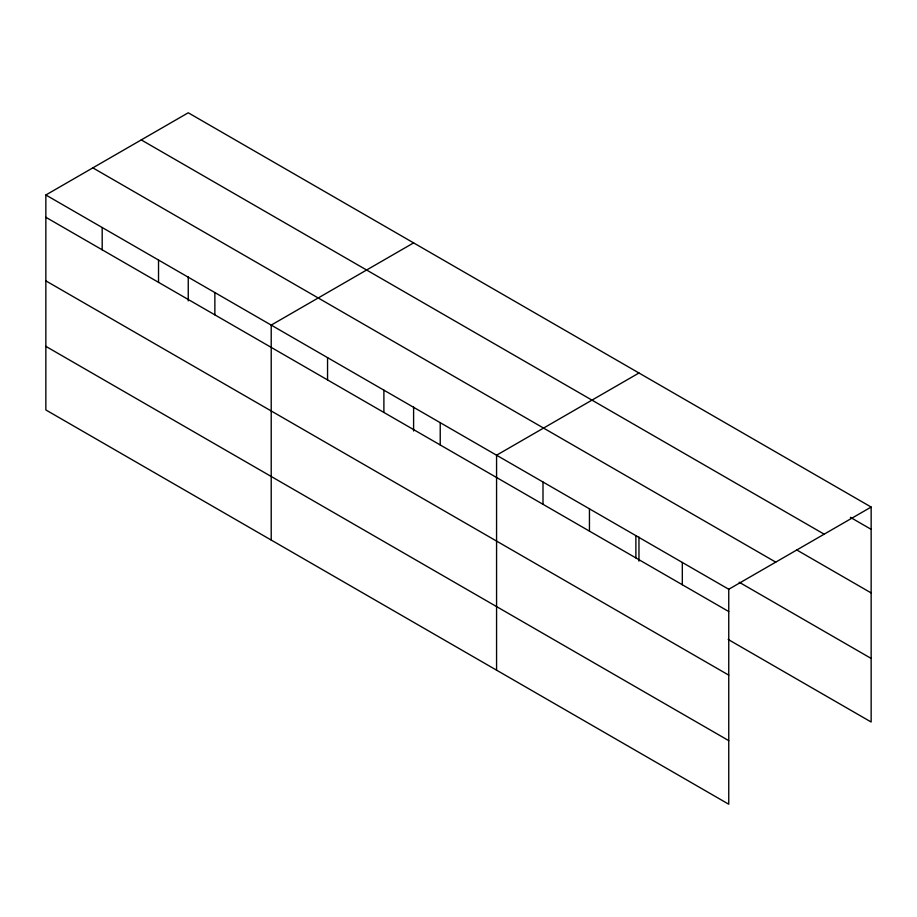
<?xml version="1.0" encoding="UTF-8"?>
<svg xmlns="http://www.w3.org/2000/svg" width="917" height="917" viewBox="0 0 917 917"><rect width="100%" height="100%" fill="white"/><g stroke="black" fill="none" stroke-linecap="round" stroke-linejoin="round"><path stroke-width="1.38" d="M45.85 194.989L728.751 589.264L728.751 804.22L45.85 409.945L45.85 194.989L188.249 112.78L871.15 507.055L871.15 722.011L728.167 639.458M413.601 242.89L271.214 325.099L271.214 540.056M638.966 373.001L496.567 455.21L496.567 670.167M728.751 589.264L871.15 507.055M850.38 517.348L871.15 529.338M141.252 139.911L824.165 534.175M796.609 549.879L871.15 592.921M92.835 167.857L775.748 562.132M739.171 582.226L871.15 658.429M45.85 217.283L728.751 611.547M45.85 280.854L728.751 675.13M45.85 346.362L728.751 740.638M682.317 562.453L682.317 584.737M638.966 537.098L638.966 561.112M635.882 535.643L635.882 557.926M589.448 508.832L589.448 531.115M543.002 482.021L543.002 504.304M440.229 422.68L440.229 444.974M413.601 406.988L413.601 431.001M383.891 390.149L383.891 412.444M327.552 357.63L327.552 379.913M214.865 292.569L214.865 314.863M188.249 276.877L188.249 300.891M158.526 260.038L158.526 282.333M102.188 227.519L102.188 249.802"/></g></svg>
